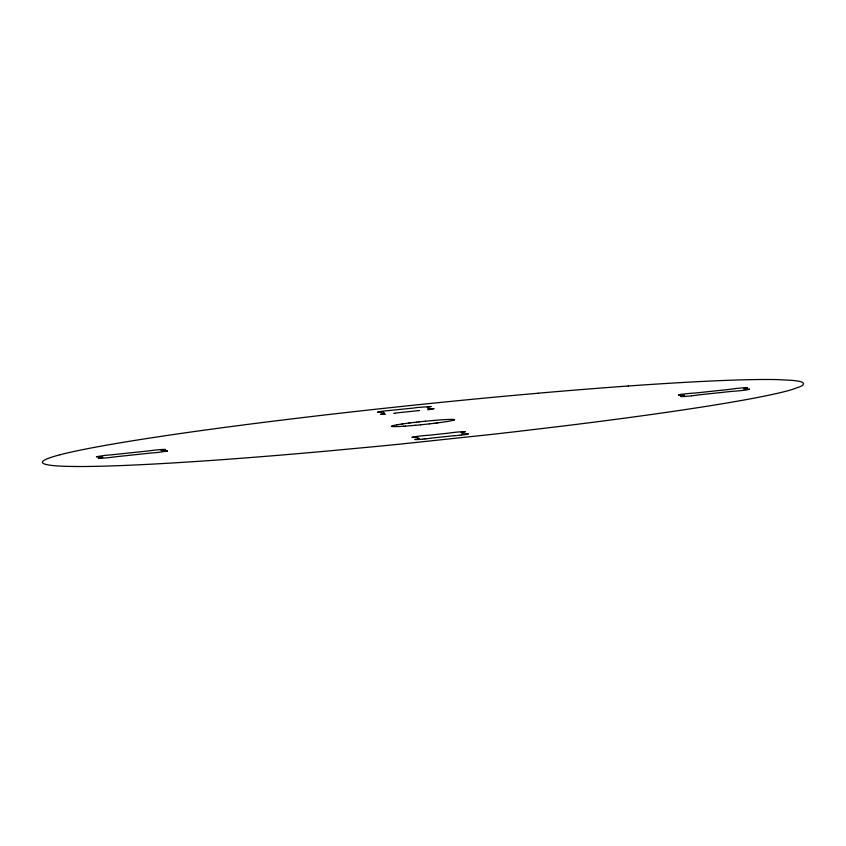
<?xml version="1.0" encoding="UTF-8"?>
<svg xmlns="http://www.w3.org/2000/svg" width="846" height="846" viewBox="0 0 846 846"><rect width="100%" height="100%" fill="white"/><g stroke="black" fill="none" stroke-linecap="round" stroke-linejoin="round"><path stroke-width="1.27" d="M452.621 419.415A31.397 1.533 -5.9 0 1 453.974 419.51L454.323 419.574A31.397 1.533 -5.9 0 1 454.577 419.764L454.588 419.764M454.524 419.849L454.492 419.88A31.397 1.533 -5.9 0 1 453.699 420.198A29.102 1.417 -5.9 0 1 453.276 420.325A31.397 1.533 -5.9 0 1 452.769 420.451L450.992 420.832A32.783 1.597 -5.9 0 1 449.607 421.097L449.311 421.149A31.831 1.555 -5.9 0 1 448.031 421.371A33.375 1.629 -5.9 0 1 446.625 421.604A33.375 1.629 -5.9 0 1 445.102 421.837L444.7 421.9A31.397 1.533 -5.9 0 1 443.473 422.08L443.05 422.143A32.783 1.597 -5.9 0 1 440.84 422.45L437.53 422.884M377.654 412.076L379.41 411.664A11.59 0.571 -5.9 0 1 379.611 411.632L382.688 411.188A11.495 0.56 -5.9 0 1 382.995 411.145L413.366 408.068A11.59 0.571 -5.9 0 1 413.578 408.036L416.655 407.592A11.495 0.56 -5.9 0 1 416.951 407.55L430.931 406.482M430.91 406.598L429.271 406.979A11.59 0.571 -5.9 0 1 428.975 407.032C425.178 406.863 428.34 409.39 430.667 408.65A11.252 0.55 -5.9 0 1 431.037 408.629A11.855 0.582 -5.9 0 1 431.386 408.618L433.871 408.629M433.839 408.745L432.116 409.147A11.897 0.582 -5.9 0 1 431.904 409.178L429.123 409.58M412.139 437.266L414.519 436.748A12.627 0.613 -5.9 0 1 414.752 436.716L415.111 436.663A12.69 0.624 -5.9 0 1 415.365 436.621A13.05 0.635 -5.9 0 1 415.894 436.547L417.776 436.303A16.455 0.804 -5.9 0 1 418.241 436.24L419.214 436.124A10.966 0.539 -5.9 0 1 419.87 436.05L421.044 435.923A13.261 0.645 -5.9 0 1 421.551 435.87L422.397 435.775A12.352 0.603 -5.9 0 1 422.746 435.743A13.462 0.656 -5.9 0 1 423.412 435.679L424.237 435.605A16.455 0.804 -5.9 0 1 424.734 435.563A14.911 0.73 -5.9 0 1 425.21 435.521A11.157 0.55 -5.9 0 1 425.686 435.479L425.993 435.457A16.909 0.825 -5.9 0 1 426.447 435.426L427.167 435.362A12.69 0.624 -5.9 0 1 427.59 435.341L427.727 435.33A11.305 0.55 -5.9 0 1 428.245 435.299A12.627 0.613 -5.9 0 1 428.499 435.288L448.486 433.152A12.627 0.613 -5.9 0 1 448.718 433.12L449.078 433.057A12.69 0.624 -5.9 0 1 449.321 433.025A13.05 0.635 -5.9 0 1 449.85 432.951L451.743 432.697A16.455 0.804 -5.9 0 1 452.208 432.644L453.17 432.528A10.966 0.539 -5.9 0 1 453.837 432.443L456.364 432.179A12.352 0.603 -5.9 0 1 456.703 432.147A13.462 0.656 -5.9 0 1 457.379 432.084L458.204 431.999A16.455 0.804 -5.9 0 1 458.691 431.957A14.911 0.73 -5.9 0 1 459.177 431.915A11.157 0.55 -5.9 0 1 459.642 431.883L459.949 431.851A16.909 0.825 -5.9 0 1 460.404 431.82L461.133 431.767A12.69 0.624 -5.9 0 1 461.546 431.735L461.683 431.724A11.305 0.55 -5.9 0 1 462.202 431.693A12.627 0.613 -5.9 0 1 462.455 431.682L464.221 431.608A11.654 0.571 -5.9 0 1 464.38 431.608L465.311 431.65A11.569 0.56 -5.9 0 1 465.406 431.672A11.009 0.539 -5.9 0 1 465.3 431.82L462.667 432.348M468.324 433.935L465.956 434.432A12.627 0.613 -5.9 0 1 465.723 434.474L465.49 434.506A12.69 0.624 -5.9 0 1 465.12 434.569A13.05 0.635 -5.9 0 1 464.591 434.643M96.444 456.692L105.19 455.37A11.146 0.55 -5.9 0 1 106.036 455.285L106.205 455.264A11.728 0.571 -5.9 0 1 106.882 455.201L111.757 454.778A11.59 0.571 -5.9 0 1 112.032 454.767L148.431 450.929A11.252 0.55 -5.9 0 1 148.78 450.876A11.855 0.582 -5.9 0 1 149.139 450.823L154.786 450.114A11.146 0.55 -5.9 0 1 155.632 450.019L161.353 449.522A11.897 0.582 -5.9 0 1 161.628 449.501L164.251 449.385A11.495 0.56 -5.9 0 1 164.399 449.385L165.351 449.448M98.453 458.162L102.757 457.379L100.441 456.724A11.59 0.571 -5.9 0 1 100.166 456.745L97.554 456.861A11.495 0.56 -5.9 0 1 97.396 456.861L96.486 456.819M165.33 449.564L161.047 450.347L163.363 450.992A11.897 0.582 -5.9 0 1 163.638 450.971L166.26 450.855A11.495 0.56 -5.9 0 1 166.408 450.855L167.371 450.918M167.339 451.034L158.614 452.346A11.146 0.55 -5.9 0 1 157.768 452.441L157.599 452.462A11.728 0.571 -5.9 0 1 156.922 452.525L152.047 452.938A11.855 0.582 -5.9 0 1 151.646 452.97A11.252 0.55 -5.9 0 1 151.381 452.98L115.384 456.798A11.03 0.539 -5.9 0 1 115.151 456.829L110.033 457.496M678.714 394.945A13.462 0.656 -5.9 0 0 678.64 394.976L678.883 394.881A16.455 0.804 -5.9 0 1 679.031 394.839A14.911 0.73 -5.9 0 1 679.201 394.807A11.157 0.55 -5.9 0 1 679.391 394.765L679.528 394.733A16.909 0.825 -5.9 0 1 679.761 394.68L680.195 394.606A12.69 0.624 -5.9 0 1 680.491 394.553L680.596 394.532M747.473 387.87A13.462 0.656 -5.9 0 0 747.547 387.838L747.293 387.923A16.455 0.804 -5.9 0 1 747.155 387.965A14.911 0.73 -5.9 0 1 746.986 388.007A11.157 0.55 -5.9 0 1 746.796 388.05L746.658 388.081A16.909 0.825 -5.9 0 1 746.426 388.124L745.982 388.208A12.69 0.624 -5.9 0 1 745.696 388.261L745.59 388.272M749.45 389.35L749.482 389.34A13.462 0.656 -5.9 0 1 749.482 389.34L749.419 389.361A16.455 0.804 -5.9 0 1 749.165 389.435A14.911 0.73 -5.9 0 1 748.996 389.477A11.157 0.55 -5.9 0 1 748.805 389.52L748.742 389.53A16.909 0.825 -5.9 0 1 748.435 389.594L748.086 389.657A12.69 0.624 -5.9 0 1 747.705 389.731A11.305 0.55 -5.9 0 1 747.166 389.816A12.627 0.613 -5.9 0 1 746.933 389.847L744.67 390.175A11.654 0.571 -5.9 0 1 744.374 390.207L741.656 390.535A11.569 0.56 -5.9 0 1 740.98 390.609L740.81 390.63A11.21 0.55 -5.9 0 1 739.964 390.715L739.795 390.736A11.855 0.582 -5.9 0 1 739.118 390.799L738.949 390.82A11.009 0.539 -5.9 0 1 738.114 390.905L732.499 391.317A11.855 0.582 -5.9 0 1 732.181 391.328L698.754 394.87A11.855 0.582 -5.9 0 1 698.489 394.913L698.405 394.934A12.14 0.592 -5.9 0 1 697.897 395.019L697.347 395.103A15.979 0.783 -5.9 0 1 696.861 395.177L693.53 395.621A11.611 0.571 -5.9 0 1 693.043 395.685L691.721 395.833M396.689 424.851L396.393 424.904A32.783 1.597 -5.9 0 0 395.008 425.168L393.242 425.549A31.313 1.533 -5.9 0 0 392.756 425.686M401.3 424.1L400.898 424.163A33.375 1.629 -5.9 0 0 399.375 424.396A33.375 1.629 -5.9 0 0 397.98 424.629M402.527 423.92L402.95 423.857A32.783 1.597 -5.9 0 1 405.16 423.55L408.47 423.116M430.075 438.313L429.197 438.429M464.317 434.675L462.699 434.886A16.455 0.804 -5.9 0 1 462.233 434.95L461.757 435.003M395.167 413.186L397.948 412.774A11.897 0.582 -5.9 0 0 398.149 412.742L418.146 410.68M428.89 438.471L428.742 438.492A16.455 0.804 -5.9 0 1 428.277 438.545L427.79 438.609M409.95 422.926L410.458 422.863A29.102 1.417 -5.9 0 1 411.991 422.672A31.323 1.533 -5.9 0 1 416.761 422.154M436.05 423.074L435.542 423.137A29.102 1.417 -5.9 0 1 434.009 423.328M393.633 413.377L394.564 413.26A11.495 0.56 -5.9 0 0 394.87 413.229M427.6 409.781L428.531 409.665A11.495 0.56 -5.9 0 0 428.827 409.623M427.473 438.64L427.304 438.662A10.966 0.539 -5.9 0 1 426.648 438.736L426.479 438.757A17.861 0.878 -5.9 0 1 425.982 438.81M461.43 435.045L461.271 435.066A10.966 0.539 -5.9 0 1 460.605 435.14L460.446 435.161A17.861 0.878 -5.9 0 1 459.938 435.214M416.761 422.112L418.939 421.868M429.239 423.888L427.061 424.132A31.365 1.533 -5.9 0 1 422.662 424.597L420.462 424.819M109.694 457.538L109.028 457.612A11.167 0.55 -5.9 0 1 108.182 457.697L108.013 457.718A11.728 0.571 -5.9 0 1 107.326 457.781L102.451 458.194A11.59 0.571 -5.9 0 1 102.176 458.215L99.564 458.331A11.495 0.56 -5.9 0 1 99.405 458.331L98.474 458.278M691.383 395.865L691.214 395.886A11.03 0.539 -5.9 0 1 690.368 395.981L683.854 396.531A12.627 0.613 -5.9 0 1 683.6 396.541L683.24 396.563A12.69 0.624 -5.9 0 1 683.018 396.573A13.05 0.635 -5.9 0 1 682.585 396.594L681.453 396.615A16.455 0.804 -5.9 0 1 681.252 396.615L680.935 396.594A10.966 0.539 -5.9 0 1 680.776 396.584L680.692 396.563M425.644 438.852L425.475 438.873A13.261 0.645 -5.9 0 1 424.967 438.926M459.6 435.246L459.431 435.267A13.261 0.645 -5.9 0 1 458.923 435.32M425.538 421.181L423.338 421.403A31.365 1.533 -5.9 0 0 418.982 421.911M456.734 435.542L456.237 435.584A16.455 0.804 -5.9 0 1 455.751 435.627A14.911 0.73 -5.9 0 1 455.264 435.669A11.157 0.55 -5.9 0 1 454.799 435.711L454.482 435.732A16.909 0.825 -5.9 0 1 454.038 435.764M422.767 439.137L422.27 439.18A16.455 0.804 -5.9 0 1 421.784 439.233A14.911 0.73 -5.9 0 1 421.308 439.264A11.157 0.55 -5.9 0 1 420.832 439.307L420.525 439.338A16.909 0.825 -5.9 0 1 420.071 439.37M433.607 420.441L437.636 420.113A32.783 1.597 -5.9 0 1 440.026 419.933L440.491 419.902A31.831 1.555 -5.9 0 1 442.247 419.775A33.375 1.629 -5.9 0 1 445.683 419.574M419.553 410.574L418.41 410.659M385.596 414.18L380.605 414.339L382.35 413.81A11.855 0.582 -5.9 0 1 382.656 413.757A11.252 0.55 -5.9 0 1 382.868 413.726C386.083 413.958 383.587 411.568 381.514 412.118M405.509 426.098L405.974 426.067A32.783 1.597 -5.9 0 0 408.364 425.887L412.393 425.559A31.323 1.533 -5.9 0 0 413.969 425.422A29.102 1.417 -5.9 0 0 415.566 425.284M453.445 435.806L453.308 435.817A12.69 0.624 -5.9 0 1 452.896 435.849L452.758 435.859A11.305 0.55 -5.9 0 1 452.229 435.891A12.627 0.613 -5.9 0 1 451.986 435.902L431.999 438.038A12.627 0.613 -5.9 0 1 431.767 438.069L431.407 438.133A12.69 0.624 -5.9 0 1 431.153 438.165A13.05 0.635 -5.9 0 1 430.625 438.239M419.489 439.412L419.352 439.423A12.69 0.624 -5.9 0 1 418.929 439.455L418.791 439.455A11.305 0.55 -5.9 0 1 418.273 439.486A12.627 0.613 -5.9 0 1 418.019 439.508L416.253 439.571A11.654 0.571 -5.9 0 1 416.095 439.582L415.238 439.55A11.569 0.56 -5.9 0 1 415.069 439.518M381.25 412.129L380.859 412.161A11.03 0.539 -5.9 0 1 380.605 412.171L377.676 412.192M445.578 419.584L445.958 419.563A31.397 1.533 -5.9 0 1 447.069 419.531L447.418 419.489A32.783 1.597 -5.9 0 1 449.067 419.436L451.045 419.394A31.397 1.533 -5.9 0 1 451.806 419.394L451.997 419.394M398.942 426.49L398.582 426.511A32.783 1.597 -5.9 0 1 396.933 426.564L394.955 426.606A31.313 1.533 -5.9 0 1 394.225 426.606L394.003 426.606A29.102 1.417 -5.9 0 1 393.39 426.596A31.313 1.533 -5.9 0 1 392.058 426.5L391.677 426.426A31.313 1.533 -5.9 0 1 391.455 426.247L391.508 426.12A31.313 1.533 -5.9 0 1 392.333 425.813M749.535 389.192A17.861 0.878 -5.9 0 0 749.461 389.171L749.429 389.171A10.966 0.539 -5.9 0 0 749.27 389.149L749.006 389.139A16.455 0.804 -5.9 0 0 748.752 389.139L747.621 389.16A13.05 0.635 -5.9 0 0 747.198 389.181A12.69 0.624 -5.9 0 0 746.965 389.192L746.606 389.202A12.627 0.613 -5.9 0 0 746.352 389.223C744.744 389.784 742.058 388.42 744.924 388.377A12.627 0.613 -5.9 0 0 745.157 388.346M468.346 433.818L468.018 433.765A11.611 0.571 -5.9 0 0 467.859 433.765L465.871 433.808A15.979 0.783 -5.9 0 0 465.512 433.818L464.75 433.871A12.14 0.592 -5.9 0 0 464.073 433.913L463.925 433.924A11.855 0.582 -5.9 0 0 463.492 433.956L461.102 432.57L461.652 432.496A11.855 0.582 -5.9 0 0 461.916 432.454M412.15 437.382L412.467 437.414A11.611 0.571 -5.9 0 0 412.615 437.424L414.614 437.382A15.979 0.783 -5.9 0 0 414.963 437.371L415.724 437.319A12.14 0.592 -5.9 0 0 416.401 437.276L416.549 437.266A11.855 0.582 -5.9 0 0 416.983 437.234L419.373 438.619L418.823 438.693A11.855 0.582 -5.9 0 0 418.559 438.736L415.238 439.338A11.009 0.539 -5.9 0 0 415.069 439.412M678.672 395.093L678.767 395.114A10.966 0.539 -5.9 0 0 678.926 395.124L679.243 395.145A16.455 0.804 -5.9 0 0 679.444 395.145L680.575 395.124A13.05 0.635 -5.9 0 0 680.998 395.103A12.69 0.624 -5.9 0 0 681.231 395.093L681.59 395.071A12.627 0.613 -5.9 0 0 681.834 395.061C683.431 394.49 686.18 395.865 683.272 395.896A12.627 0.613 -5.9 0 0 683.039 395.939A11.305 0.55 -5.9 0 0 682.606 396.002L682.5 396.023A12.69 0.624 -5.9 0 0 682.214 396.076L681.855 396.14A16.909 0.825 -5.9 0 0 681.538 396.203L681.464 396.214A11.157 0.55 -5.9 0 0 681.21 396.277A14.911 0.73 -5.9 0 0 681.041 396.309A16.455 0.804 -5.9 0 0 680.903 396.351L680.818 396.372A13.462 0.656 -5.9 0 0 680.649 396.446M420.557 424.808A31.365 1.533 -5.9 0 1 415.672 425.274M425.485 421.223A31.365 1.533 -5.9 0 1 430.381 420.758A29.102 1.417 -5.9 0 1 432.031 420.578M399.122 426.479A31.323 1.533 -5.9 0 0 400.221 426.426A33.375 1.629 -5.9 0 0 403.722 426.225M401.48 424.121A31.323 1.533 -5.9 0 1 402.717 423.941M408.533 423.148A31.323 1.533 -5.9 0 1 410.024 422.958M405.424 426.109A31.831 1.555 -5.9 0 1 403.627 426.236M396.563 424.861A31.831 1.555 -5.9 0 1 397.853 424.639M392.396 425.876A29.102 1.417 -5.9 0 1 392.83 425.75M437.636 422.873A31.397 1.533 -5.9 0 1 436.145 423.063M434.157 423.307A31.397 1.533 -5.9 0 1 429.387 423.867M432.19 420.589A31.397 1.533 -5.9 0 1 433.765 420.451M452.092 419.468A29.102 1.417 -5.9 0 1 452.716 419.479M680.914 394.278A12.627 0.613 -5.9 0 1 681.136 394.247M680.808 394.5A11.157 0.55 -5.9 0 1 681.242 394.426L683.526 394.109A11.654 0.571 -5.9 0 1 683.822 394.067L686.54 393.739A11.569 0.56 -5.9 0 1 687.216 393.665L687.386 393.654A11.21 0.55 -5.9 0 1 688.232 393.559L688.401 393.538A11.855 0.582 -5.9 0 1 689.078 393.475L689.247 393.453A11.009 0.539 -5.9 0 1 690.082 393.379L695.803 392.956A11.855 0.582 -5.9 0 1 696.015 392.946L729.432 389.414A11.855 0.582 -5.9 0 1 729.696 389.361L729.791 389.34A12.14 0.592 -5.9 0 1 730.288 389.255L730.965 389.149A15.979 0.783 -5.9 0 1 731.335 389.097L734.666 388.652A11.611 0.571 -5.9 0 1 735.142 388.6L736.972 388.388A11.03 0.539 -5.9 0 1 737.818 388.303L744.343 387.754A12.627 0.613 -5.9 0 1 744.596 387.732L744.956 387.722A12.69 0.624 -5.9 0 1 745.178 387.711A13.05 0.635 -5.9 0 1 745.612 387.69L746.743 387.669A16.455 0.804 -5.9 0 1 746.944 387.669L747.261 387.68A10.966 0.539 -5.9 0 1 747.42 387.701L747.452 387.701A17.861 0.878 -5.9 0 1 747.526 387.722M745.368 388.314A11.157 0.55 -5.9 0 1 744.945 388.388M423.106 439.106A13.462 0.656 -5.9 0 0 423.772 439.042A12.352 0.603 -5.9 0 0 424.11 439.011A17.861 0.878 -5.9 0 0 424.618 438.958M457.062 435.51A13.462 0.656 -5.9 0 0 457.739 435.447A12.352 0.603 -5.9 0 0 458.077 435.404A17.861 0.878 -5.9 0 0 458.585 435.362M76.394 466.495A382.614 18.686 -5.9 0 1 60.267 454.714M538.183 393.221A382.614 18.686 -5.9 0 0 265.834 422.101A382.826 18.697 -5.9 0 0 186.554 432.634A379.78 18.549 -5.9 0 0 176.306 434.114A383.122 18.718 -5.9 0 0 109.663 444.626A379.78 18.549 -5.9 0 0 102.313 445.927A382.826 18.697 -5.9 0 0 60.119 454.714M76.256 466.506A382.826 18.697 -5.9 0 0 124.595 465.437A379.78 18.549 -5.9 0 0 133.034 465.067A383.143 18.718 -5.9 0 0 190.657 461.842A385.924 18.855 -5.9 0 0 206.762 460.763L217.824 459.981A384.401 18.781 -5.9 0 0 234.892 458.733A382.614 18.686 -5.9 0 0 276.642 455.444A386.241 18.866 -5.9 0 0 295.222 453.879L307.817 452.79A379.019 18.517 -5.9 0 0 326.968 451.087L372.578 446.825A381.049 18.612 -5.9 0 0 399.026 444.235L491.653 434.41A381.049 18.612 -5.9 0 0 517.604 431.449L561.85 426.183A379.019 18.517 -5.9 0 0 580.208 423.909L592.211 422.397A386.241 18.866 -5.9 0 0 604.012 420.874A382.614 18.686 -5.9 0 0 648.861 414.847A384.401 18.781 -5.9 0 0 664.596 412.615L674.717 411.156A385.924 18.855 -5.9 0 0 689.321 408.978A382.128 18.665 -5.9 0 0 724.588 403.383A385.924 18.855 -5.9 0 0 736.337 401.374L743.687 400.073A384.401 18.781 -5.9 0 0 753.987 398.17A382.614 18.686 -5.9 0 0 774.45 393.993A386.241 18.866 -5.9 0 0 781.63 392.333L785.871 391.275A379.019 18.517 -5.9 0 0 791.401 389.763L800.358 386.59A381.049 18.612 -5.9 0 0 802.949 385.015C805.466 382.096 799.269 381.345 797.471 381.007A381.049 18.612 -5.9 0 0 791.793 380.34L777.485 379.6A379.019 18.517 -5.9 0 0 769.733 379.494L764.033 379.484A386.241 18.866 -5.9 0 0 757.921 379.537A382.614 18.686 -5.9 0 0 729.474 380.256A384.401 18.781 -5.9 0 0 717.228 380.742L708.62 381.123A385.565 18.834 -5.9 0 0 695.052 381.81A383.111 18.718 -5.9 0 0 639.238 385.237A379.78 18.549 -5.9 0 0 628.176 386.019M538.32 393.189A382.826 18.697 -5.9 0 1 628.314 385.998"/></g></svg>
